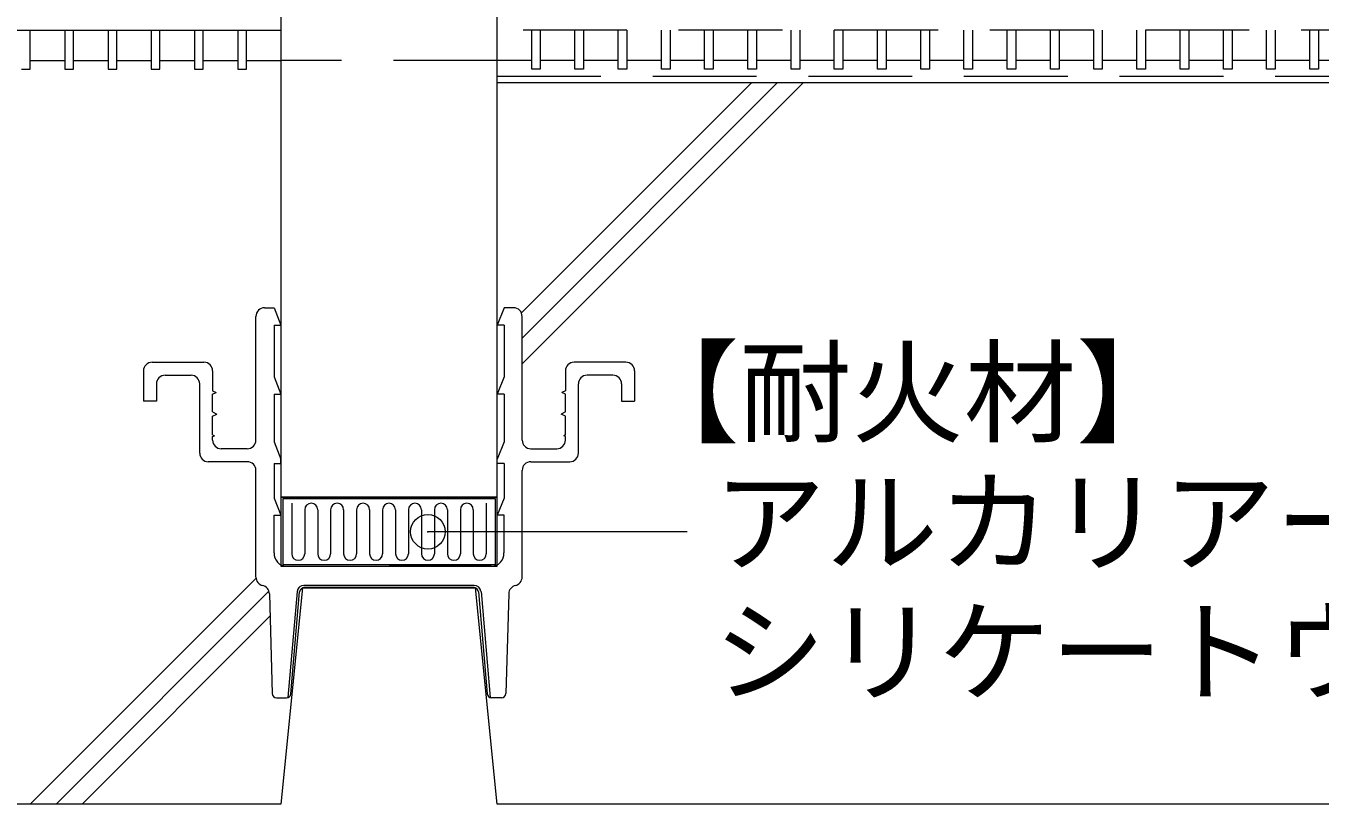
# Model space of a CAD drawing. Units: millimetres on the paper, with parts at other scales. Extents: x -35288 to 200, y -139 to 12382.
# Drawn here: x -64.2 to -49.23, y 86 to 95 of the extents above; entities that cross this region are included whole.
import ezdxf
from ezdxf.enums import TextEntityAlignment as Align

# ---------------------------------------------------------------- set-up
doc = ezdxf.new("R2010")
doc.units = ezdxf.units.MM
doc.header["$PDMODE"] = 32
doc.header["$PDSIZE"] = 0.4
doc.linetypes.add('DASHED1', pattern=[1.8, 1.2, -0.6])
doc.layers.add('2-0_通り芯', color=5, linetype='Continuous', lineweight=9)
doc.styles.add('ＭＳ ゴシック', font='')
doc.styles.get('ＭＳ ゴシック').set_extended_font_data('MS Gothic')

msp = doc.modelspace()

# ---------------------------------------------------------------- linework, layer by layer
at = {"layer": '2-0_通り芯', "color": 4}
for p, q in [((-58.75, 89.55), (-58.75, 101.25)), ((-70.716, 94.95), (-61.25, 94.95)), ((-64.15, 94.6), (-63.75, 94.6)), ((-63.65, 94.6), (-63.25, 94.6)), ((-63.15, 94.6), (-62.75, 94.6)), ((-62.65, 94.6), (-62.25, 94.6)), ((-62.15, 94.6), (-61.75, 94.6)), ((-61.65, 94.6), (-61.25, 94.6))]:
    msp.add_line(p, q, dxfattribs=at)
at = {"layer": '2-0_通り芯'}
for p, q in [((-64.15, 94.5), (-64.15, 94.95)), ((-63.75, 94.95), (-63.75, 94.5)), ((-63.65, 94.5), (-63.65, 94.95)), ((-63.25, 94.95), (-63.25, 94.5)), ((-63.15, 94.5), (-63.15, 94.95)), ((-62.75, 94.95), (-62.75, 94.5)), ((-62.65, 94.5), (-62.65, 94.95)), ((-62.25, 94.95), (-62.25, 94.5)), ((-62.15, 94.5), (-62.15, 94.95)), ((-61.75, 94.95), (-61.75, 94.5)), ((-61.65, 94.5), (-61.65, 94.95)), ((-64.25, 94.5), (-64.15, 94.5)), ((-63.75, 94.5), (-63.65, 94.5)), ((-63.25, 94.5), (-63.15, 94.5)), ((-62.75, 94.5), (-62.65, 94.5)), ((-62.25, 94.5), (-62.15, 94.5)), ((-61.75, 94.5), (-61.65, 94.5)), ((-61.125, 89.48), (-61.125, 88.895)), ((-60.975, 89.405), (-60.975, 88.895)), ((-60.825, 89.405), (-60.825, 88.895)), ((-60.675, 89.405), (-60.675, 88.895)), ((-60.525, 89.405), (-60.525, 88.895)), ((-60.375, 89.405), (-60.375, 88.895)), ((-60.225, 89.405), (-60.225, 88.895)), ((-60.075, 89.405), (-60.075, 88.895)), ((-59.925, 89.405), (-59.925, 88.895)), ((-59.775, 89.405), (-59.775, 88.895)), ((-59.625, 89.405), (-59.625, 88.895)), ((-59.475, 89.405), (-59.475, 88.895)), ((-59.325, 89.405), (-59.325, 88.895)), ((-59.175, 89.405), (-59.175, 88.895)), ((-59.025, 89.405), (-59.025, 88.895)), ((-58.875, 89.48), (-58.875, 88.895))]:
    msp.add_line(p, q, dxfattribs=at)
at = {"layer": '2-0_通り芯', "color": 4, "linetype": 'DASHED1'}
for p, q in [((-33.85, 94.95), (-58.75, 94.95)), ((-58.75, 94.6), (-61.25, 94.6)), ((-58.35, 94.6), (-58.75, 94.6)), ((-57.85, 94.6), (-58.25, 94.6)), ((-57.35, 94.6), (-57.75, 94.6)), ((-56.85, 94.6), (-57.25, 94.6)), ((-56.35, 94.6), (-56.75, 94.6)), ((-55.85, 94.6), (-56.25, 94.6)), ((-55.35, 94.6), (-55.75, 94.6)), ((-54.85, 94.6), (-55.25, 94.6)), ((-54.35, 94.6), (-54.75, 94.6)), ((-53.85, 94.6), (-54.25, 94.6)), ((-53.35, 94.6), (-53.75, 94.6)), ((-52.85, 94.6), (-53.25, 94.6)), ((-52.35, 94.6), (-52.75, 94.6)), ((-51.85, 94.6), (-52.25, 94.6)), ((-51.35, 94.6), (-51.75, 94.6)), ((-50.85, 94.6), (-51.25, 94.6)), ((-50.35, 94.6), (-50.75, 94.6)), ((-49.85, 94.6), (-50.25, 94.6)), ((-49.35, 94.6), (-49.75, 94.6)), ((-48.85, 94.6), (-49.25, 94.6))]:
    msp.add_line(p, q, dxfattribs=at)
at = {"layer": '2-0_通り芯', "linetype": 'DASHED1'}
for p, q in [((-58.35, 94.5), (-58.35, 94.95)), ((-58.25, 94.95), (-58.25, 94.5)), ((-57.85, 94.5), (-57.85, 94.95)), ((-57.75, 94.95), (-57.75, 94.5)), ((-57.35, 94.5), (-57.35, 94.95)), ((-57.25, 94.95), (-57.25, 94.5)), ((-56.85, 94.5), (-56.85, 94.95)), ((-56.75, 94.95), (-56.75, 94.5)), ((-56.35, 94.5), (-56.35, 94.95)), ((-56.25, 94.95), (-56.25, 94.5)), ((-55.85, 94.5), (-55.85, 94.95)), ((-55.75, 94.95), (-55.75, 94.5)), ((-55.35, 94.5), (-55.35, 94.95)), ((-55.25, 94.95), (-55.25, 94.5)), ((-54.85, 94.5), (-54.85, 94.95)), ((-54.75, 94.95), (-54.75, 94.5)), ((-54.35, 94.5), (-54.35, 94.95)), ((-54.25, 94.95), (-54.25, 94.5)), ((-53.85, 94.5), (-53.85, 94.95)), ((-53.75, 94.95), (-53.75, 94.5)), ((-53.35, 94.5), (-53.35, 94.95)), ((-53.25, 94.95), (-53.25, 94.5)), ((-52.85, 94.5), (-52.85, 94.95)), ((-52.75, 94.95), (-52.75, 94.5)), ((-52.35, 94.5), (-52.35, 94.95)), ((-52.25, 94.95), (-52.25, 94.5)), ((-51.85, 94.5), (-51.85, 94.95)), ((-51.75, 94.95), (-51.75, 94.5)), ((-51.35, 94.5), (-51.35, 94.95)), ((-51.25, 94.95), (-51.25, 94.5)), ((-50.85, 94.5), (-50.85, 94.95)), ((-50.75, 94.95), (-50.75, 94.5)), ((-50.35, 94.5), (-50.35, 94.95)), ((-50.25, 94.95), (-50.25, 94.5)), ((-49.85, 94.5), (-49.85, 94.95)), ((-49.75, 94.95), (-49.75, 94.5)), ((-49.35, 94.5), (-49.35, 94.95)), ((-49.25, 94.95), (-49.25, 94.5)), ((-58.25, 94.5), (-58.35, 94.5)), ((-57.75, 94.5), (-57.85, 94.5)), ((-57.25, 94.5), (-57.35, 94.5)), ((-56.75, 94.5), (-56.85, 94.5)), ((-56.25, 94.5), (-56.35, 94.5)), ((-55.75, 94.5), (-55.85, 94.5)), ((-55.25, 94.5), (-55.35, 94.5)), ((-54.75, 94.5), (-54.85, 94.5)), ((-54.25, 94.5), (-54.35, 94.5)), ((-53.75, 94.5), (-53.85, 94.5)), ((-53.25, 94.5), (-53.35, 94.5)), ((-52.75, 94.5), (-52.85, 94.5)), ((-52.25, 94.5), (-52.35, 94.5)), ((-51.75, 94.5), (-51.85, 94.5)), ((-51.25, 94.5), (-51.35, 94.5)), ((-50.75, 94.5), (-50.85, 94.5)), ((-50.25, 94.5), (-50.35, 94.5)), ((-49.75, 94.5), (-49.85, 94.5)), ((-49.25, 94.5), (-49.35, 94.5))]:
    msp.add_line(p, q, dxfattribs=at)
at = {"layer": '2-0_通り芯', "color": 2, "linetype": 'DASHED1'}
msp.add_line((-58.75, 94.42), (-28.755, 94.42), dxfattribs=at)
at = {"layer": '2-0_通り芯', "color": 2}
msp.add_line((-58.75, 94.345), (-38.4, 94.345), dxfattribs=at)
at = {"layer": '2-0_通り芯', "color": 7}
for p, q in [((-58.469, 91.681), (-55.805, 94.345)), ((-58.46, 91.09), (-55.205, 94.345)), ((-58.46, 91.39), (-55.505, 94.345)), ((-61.54, 90.21), (-61.54, 91.64)), ((-61.44, 91.74), (-61.33, 91.74)), ((-61.33, 91.74), (-61.25, 91.54)), ((-58.67, 91.74), (-58.75, 91.54)), ((-58.56, 91.74), (-58.67, 91.74)), ((-58.46, 90.21), (-58.46, 91.64)), ((-61.33, 91.54), (-61.33, 90.94)), ((-61.33, 91.54), (-61.25, 91.54)), ((-58.67, 91.54), (-58.75, 91.54)), ((-58.67, 91.54), (-58.67, 90.94)), ((-62.74, 91.11), (-62.14, 91.11)), ((-57.26, 91.11), (-57.86, 91.11)), ((-62.84, 91.01), (-62.84, 90.66)), ((-62.59, 90.96), (-62.29, 90.96)), ((-62.04, 91.01), (-62.04, 90.78)), ((-61.33, 90.94), (-61.25, 90.74)), ((-58.67, 90.94), (-58.75, 90.74)), ((-57.96, 91.01), (-57.96, 90.78)), ((-57.41, 90.96), (-57.71, 90.96)), ((-57.16, 91.01), (-57.16, 90.66)), ((-62.69, 90.86), (-62.69, 90.66)), ((-62.19, 90.06), (-62.19, 90.86)), ((-62.04, 90.78), (-62, 90.76)), ((-62.04, 90.74), (-62, 90.76)), ((-62.04, 90.535), (-62.04, 90.74)), ((-61.33, 90.74), (-61.33, 90.19)), ((-61.33, 90.74), (-61.25, 90.74)), ((-58.67, 90.74), (-58.75, 90.74)), ((-58.67, 90.74), (-58.67, 90.19)), ((-57.96, 90.78), (-58, 90.76)), ((-57.96, 90.74), (-58, 90.76)), ((-57.96, 90.535), (-57.96, 90.74)), ((-57.81, 90.06), (-57.81, 90.86)), ((-57.31, 90.86), (-57.31, 90.66)), ((-62.69, 90.66), (-62.84, 90.66)), ((-57.31, 90.66), (-57.16, 90.66)), ((-62.04, 90.535), (-61.99, 90.51)), ((-62.04, 90.485), (-61.99, 90.51)), ((-62.04, 90.27), (-62.04, 90.485)), ((-57.96, 90.535), (-58.01, 90.51)), ((-57.96, 90.485), (-58.01, 90.51)), ((-57.96, 90.27), (-57.96, 90.485)), ((-62.04, 90.27), (-62.02, 90.26)), ((-57.96, 90.27), (-57.98, 90.26)), ((-62.04, 90.25), (-62.02, 90.26)), ((-62.04, 90.21), (-62.04, 90.25)), ((-61.33, 90.19), (-61.25, 89.99)), ((-58.67, 90.19), (-58.75, 89.99)), ((-57.96, 90.25), (-57.98, 90.26)), ((-57.96, 90.21), (-57.96, 90.25)), ((-61.64, 90.11), (-61.94, 90.11)), ((-61.25, 89.94), (-61.25, 89.99)), ((-58.75, 89.94), (-58.75, 89.99)), ((-58.36, 90.11), (-58.06, 90.11)), ((-61.64, 89.96), (-62.09, 89.96)), ((-61.54, 88.625), (-61.54, 89.86)), ((-61.33, 89.94), (-61.33, 89.54)), ((-61.33, 89.94), (-61.25, 89.94)), ((-58.67, 89.94), (-58.75, 89.94)), ((-58.67, 89.94), (-58.67, 89.54)), ((-58.46, 88.625), (-58.46, 89.86)), ((-58.36, 89.96), (-57.91, 89.96)), ((-61.33, 89.54), (-61.25, 89.34)), ((-58.67, 89.54), (-58.75, 89.34)), ((-61.33, 88.907), (-61.33, 89.34)), ((-61.33, 89.34), (-61.25, 89.34)), ((-58.67, 89.34), (-58.75, 89.34)), ((-58.67, 88.907), (-58.67, 89.34)), ((-56.55, 89.15), (-59.55, 89.15)), ((-64.15, 86), (-61.533, 88.617)), ((-61.18, 88.75), (-60.25, 88.75)), ((-61.18, 88.75), (-60, 88.75)), ((-58.82, 88.75), (-60, 88.75)), ((-58.82, 88.75), (-59.75, 88.75)), ((-60, 88.53), (-60.984, 88.53)), ((-60.984, 88.53), (-60, 88.53)), ((-60.984, 88.5), (-59.016, 88.5)), ((-59.016, 88.53), (-60, 88.53)), ((-60, 88.53), (-59.016, 88.53)), ((-63.85, 86), (-61.389, 88.461)), ((-61.384, 88.433), (-61.351, 87.279)), ((-61.064, 88.457), (-61.17, 87.233)), ((-61.136, 87.276), (-61.034, 88.454)), ((-58.966, 88.454), (-58.864, 87.276)), ((-58.936, 88.457), (-58.83, 87.233)), ((-58.616, 88.433), (-58.649, 87.279)), ((-63.55, 86), (-61.377, 88.173)), ((-61.301, 87.23), (-61.186, 87.23)), ((-58.699, 87.23), (-58.814, 87.23)), ((-61.25, 86), (-65.34, 86)), ((-20, 86), (-58.75, 86))]:
    msp.add_line(p, q, dxfattribs=at)
at = {"layer": '2-0_通り芯', "color": 3}
for p, q in [((-61.25, 89.55), (-61.25, 88.75)), ((-58.75, 89.55), (-61.25, 89.55)), ((-61.23, 89.53), (-61.23, 88.77)), ((-58.75, 88.75), (-58.75, 89.55)), ((-61.23, 88.77), (-58.77, 88.77)), ((-61.25, 88.75), (-58.75, 88.75)), ((-58.75, 86), (-59, 88.5))]:
    msp.add_line(p, q, dxfattribs=at)
at = {"layer": '2-0_通り芯', "color": 4}
msp.add_lwpolyline([(-61.25, 101.25), (-61.25, 89.55), (-58.75, 89.55)], dxfattribs=at)
at = {"layer": '2-0_通り芯', "color": 3}
for points in [[(-58.77, 88.77), (-58.77, 89.53), (-61.23, 89.53)], [(-59, 88.5), (-61, 88.5), (-61.25, 86)]]:
    msp.add_lwpolyline(points, dxfattribs=at)
at = {"layer": '2-0_通り芯', "color": 7}
for centre, radius, start, end in [((-61.44, 91.64), 0.1, 90, 180), ((-58.56, 91.64), 0.1, 360, 90), ((-62.74, 91.01), 0.1, 90, 180), ((-62.14, 91.01), 0.1, 0, 90), ((-57.86, 91.01), 0.1, 90, 180), ((-57.26, 91.01), 0.1, 360, 90), ((-62.59, 90.86), 0.1, 90, 180), ((-62.29, 90.86), 0.1, 0, 90), ((-57.71, 90.86), 0.1, 90, 180), ((-57.41, 90.86), 0.1, 360, 90), ((-61.94, 90.21), 0.1, 180, 270), ((-61.64, 90.21), 0.1, 270, 0), ((-58.36, 90.21), 0.1, 180, 270), ((-58.06, 90.21), 0.1, 270, 360), ((-62.09, 90.06), 0.1, 180, 270), ((-57.91, 90.06), 0.1, 270, 360), ((-61.64, 89.86), 0.1, 0, 90), ((-58.36, 89.86), 0.1, 90, 180), ((-61.18, 88.9), 0.15, 177.3982, 270), ((-58.82, 88.9), 0.15, 270, 2.6018), ((-61.438, 88.627), 0.102, 180.7845, 255.5169), ((-58.562, 88.627), 0.102, 284.4832, 359.2154), ((-61.484, 88.43), 0.1, 1.6168, 78.1244), ((-60.984, 88.45), 0.08, 90, 175.0497), ((-60.984, 88.45), 0.05, 90, 175.0497), ((-59.016, 88.45), 0.08, 4.9503, 90), ((-59.016, 88.45), 0.05, 4.9503, 90), ((-58.516, 88.43), 0.1, 101.8756, 178.3832), ((-61.301, 87.28), 0.05, 181.6168, 270), ((-61.186, 87.28), 0.05, 270, 355.0497), ((-58.814, 87.28), 0.05, 184.9503, 270), ((-58.699, 87.28), 0.05, 270, 358.3832)]:
    msp.add_arc(centre, radius, start, end, dxfattribs=at)
at = {"layer": '2-0_通り芯'}
for centre, start, end in [((-60.9, 89.405), 0, 180), ((-60.6, 89.405), 0, 180), ((-60.3, 89.405), 0, 180), ((-60, 89.405), 0, 180), ((-59.7, 89.405), 0, 180), ((-59.4, 89.405), 0, 180), ((-59.1, 89.405), 0, 180), ((-61.05, 88.895), 180, 0), ((-60.75, 88.895), 180, 0), ((-60.45, 88.895), 180, 0), ((-60.15, 88.895), 180, 0), ((-59.85, 88.895), 180, 0), ((-59.55, 88.895), 180, 0), ((-59.25, 88.895), 180, 0), ((-58.95, 88.895), 180, 0)]:
    msp.add_arc(centre, 0.075, start, end, dxfattribs=at)
at = {"layer": '2-0_通り芯', "color": 2}
msp.add_point((-59.55, 89.15), dxfattribs=at)

# ---------------------------------------------------------------- texts
at = {"layer": '2-0_通り芯', "color": 7, "style": 'ＭＳ ゴシック'}
for s, p in [('【耐火材】', (-57.25, 90)), ('アルカリアース', (-56.25, 88.5)), ('シリケートウール', (-56.25, 87))]:
    msp.add_text(s, height=0.9531, dxfattribs=at).set_placement(p, align=Align.BOTTOM_LEFT)

doc.saveas('drawing.dxf')
